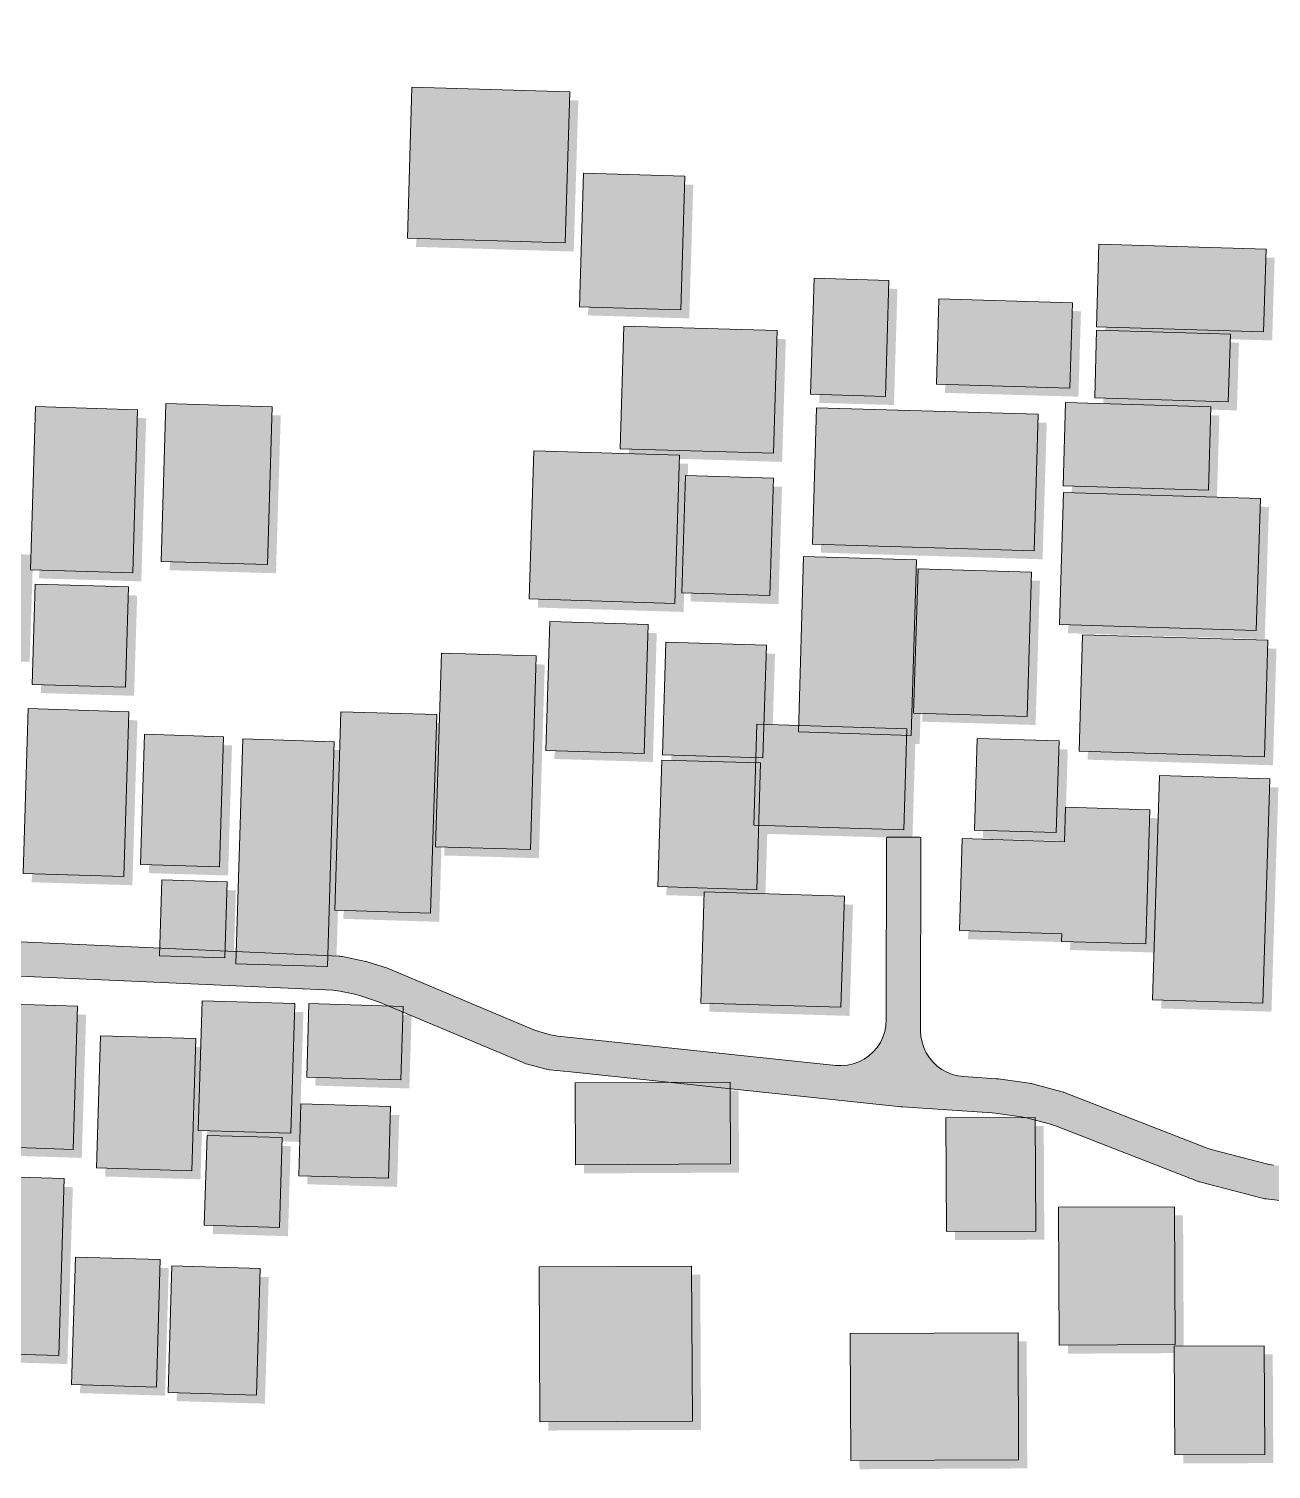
# Model space of a CAD drawing. Header units: metres. Extents: x 305909 to 307171, y 9156037 to 9156671.
# Drawn here: x 306959 to 307067.5, y 9156505.7 to 9156631.5 of the extents above; entities that cross this region are included whole.
import ezdxf

# ---------------------------------------------------------------- set-up
doc = ezdxf.new("R2010")
doc.units = ezdxf.units.M
for name, color, linetype, lineweight, true_color in [('B-BAYANGAN', 7, 'Continuous', 0, 0x76786c), ('J-PERKERASAN_JALAN', 7, 'Continuous', 9, 0x989896), ('K-BANGUNAN_LUAR_TAPAK', 7, 'Continuous', 9, 0xdedede)]:
    doc.layers.add(name, color=color, linetype=linetype, lineweight=lineweight, true_color=true_color)

msp = doc.modelspace()

# ---------------------------------------------------------------- hatches: boundary and pattern name
at = {"layer": 'B-BAYANGAN', "true_color": 0x76786c}
h = msp.add_hatch(color=8, dxfattribs=at)
h.dxf.hatch_style = 1
h.paths.add_polyline_path([(307007, 9156625.27), (307006.6, 9156612.06), (306992.83, 9156612.47), (306993.22, 9156625.68), (307007, 9156625.27)])
h = msp.add_hatch(color=8, dxfattribs=at)
h.dxf.hatch_style = 1
h.paths.add_polyline_path([(307017.04, 9156617.9), (307016.69, 9156606.22), (307007.85, 9156606.48), (307008.2, 9156618.16), (307017.04, 9156617.9)])
h = msp.add_hatch(color=8, dxfattribs=at)
h.dxf.hatch_style = 1
h.paths.add_polyline_path([(307067.82, 9156611.51), (307067.6, 9156604.29), (307053, 9156604.73), (307053.21, 9156611.95), (307067.82, 9156611.51)])
h = msp.add_hatch(color=8, dxfattribs=at)
h.dxf.hatch_style = 1
h.paths.add_polyline_path([(307028.34, 9156608.98), (307034.87, 9156608.79), (307034.57, 9156598.65), (307028.04, 9156598.84), (307028.34, 9156608.98)])
h = msp.add_hatch(color=8, dxfattribs=at)
h.dxf.hatch_style = 1
h.paths.add_polyline_path([(307050.9, 9156606.84), (307050.68, 9156599.38), (307039.03, 9156599.71), (307039.25, 9156607.19), (307050.9, 9156606.84)])
h = msp.add_hatch(color=8, dxfattribs=at)
h.dxf.hatch_style = 1
h.paths.add_polyline_path([(307025.12, 9156604.4), (307024.8, 9156593.68), (307011.41, 9156594.08), (307011.74, 9156604.8), (307025.12, 9156604.4)])
h = msp.add_hatch(color=8, dxfattribs=at)
h.dxf.hatch_style = 1
h.paths.add_polyline_path([(307064.7, 9156604.1), (307064.52, 9156598.18), (307052.85, 9156598.53), (307053.02, 9156604.45), (307064.7, 9156604.1)])
h = msp.add_hatch(color=8, dxfattribs=at)
h.dxf.hatch_style = 1
h.paths.add_polyline_path([(306981.01, 9156597.74), (306980.59, 9156583.95), (306971.31, 9156584.22), (306971.73, 9156598.03), (306981.01, 9156597.74)])
h = msp.add_hatch(color=8, dxfattribs=at)
h.dxf.hatch_style = 1
h.paths.add_polyline_path([(307062.99, 9156597.74), (307062.78, 9156590.45), (307050.09, 9156590.83), (307050.31, 9156598.12), (307062.99, 9156597.74)])
h = msp.add_hatch(color=8, dxfattribs=at)
h.dxf.hatch_style = 1
h.paths.add_polyline_path([(306969.26, 9156597.49), (306968.83, 9156583.24), (306959.9, 9156583.5), (306960.33, 9156597.76), (306969.26, 9156597.49)])
h = msp.add_hatch(color=8, dxfattribs=at)
h.dxf.hatch_style = 1
h.paths.add_polyline_path([(307047.91, 9156597.09), (307047.55, 9156585.17), (307028.19, 9156585.75), (307028.56, 9156597.66), (307047.91, 9156597.09)])
h = msp.add_hatch(color=8, dxfattribs=at)
h.dxf.hatch_style = 1
h.paths.add_polyline_path([(307016.59, 9156593.51), (307016.19, 9156580.57), (307003.47, 9156580.95), (307003.86, 9156593.89), (307016.59, 9156593.51)])
h = msp.add_hatch(color=8, dxfattribs=at)
h.dxf.hatch_style = 1
h.paths.add_polyline_path([(307024.79, 9156591.51), (307024.48, 9156581.25), (307016.8, 9156581.49), (307017.11, 9156591.74), (307024.79, 9156591.51)])
h = msp.add_hatch(color=8, dxfattribs=at)
h.dxf.hatch_style = 1
h.paths.add_polyline_path([(307067.32, 9156589.74), (307066.96, 9156578.19), (307049.77, 9156578.71), (307050.12, 9156590.26), (307067.32, 9156589.74)])
h = msp.add_hatch(color=8, dxfattribs=at)
h.dxf.hatch_style = 1
h.paths.add_polyline_path([(306959.38, 9156585.57), (306959.08, 9156576.21), (306948.7, 9156576.52), (306948.99, 9156585.88), (306959.38, 9156585.57)])
h = msp.add_hatch(color=8, dxfattribs=at)
h.dxf.hatch_style = 1
h.paths.add_polyline_path([(307037.28, 9156584.36), (307036.81, 9156569.03), (307026.97, 9156569.33), (307027.42, 9156584.65), (307037.28, 9156584.36)])
h = msp.add_hatch(color=8, dxfattribs=at)
h.dxf.hatch_style = 1
h.paths.add_polyline_path([(307047.32, 9156583.29), (307046.94, 9156570.69), (307037.03, 9156570.98), (307037.42, 9156583.58), (307047.32, 9156583.29)])
h = msp.add_hatch(color=8, dxfattribs=at)
h.dxf.hatch_style = 1
h.paths.add_polyline_path([(306968.47, 9156582), (306968.2, 9156573.24), (306960.06, 9156573.48), (306960.32, 9156582.24), (306968.47, 9156582)])
h = msp.add_hatch(color=8, dxfattribs=at)
h.dxf.hatch_style = 1
h.paths.add_polyline_path([(307013.85, 9156578.71), (307013.51, 9156567.46), (307004.91, 9156567.72), (307005.25, 9156578.97), (307013.85, 9156578.71)])
h = msp.add_hatch(color=8, dxfattribs=at)
h.dxf.hatch_style = 1
h.paths.add_polyline_path([(307067.98, 9156577.36), (307067.67, 9156567.17), (307051.49, 9156567.66), (307051.79, 9156577.83), (307067.98, 9156577.36)])
h = msp.add_hatch(color=8, dxfattribs=at)
h.dxf.hatch_style = 1
h.paths.add_polyline_path([(307024.18, 9156576.92), (307023.87, 9156567.07), (307015.1, 9156567.33), (307015.39, 9156577.18), (307024.18, 9156576.92)])
h = msp.add_hatch(color=8, dxfattribs=at)
h.dxf.hatch_style = 1
h.paths.add_polyline_path([(307004.07, 9156575.97), (307003.56, 9156559.05), (306995.28, 9156559.29), (306995.79, 9156576.21), (307004.07, 9156575.97)])
h = msp.add_hatch(color=8, dxfattribs=at)
h.dxf.hatch_style = 1
h.paths.add_polyline_path([(306968.49, 9156571.1), (306968.05, 9156556.69), (306959.26, 9156556.95), (306959.7, 9156571.37), (306968.49, 9156571.1)])
h = msp.add_hatch(color=8, dxfattribs=at)
h.dxf.hatch_style = 1
h.paths.add_polyline_path([(306995.38, 9156570.86), (306994.85, 9156553.49), (306986.48, 9156553.75), (306987, 9156571.1), (306995.38, 9156570.86)])
h = msp.add_hatch(color=8, dxfattribs=at)
h.dxf.hatch_style = 1
h.paths.add_polyline_path([(306976.75, 9156568.91), (306976.41, 9156557.54), (306969.5, 9156557.75), (306969.85, 9156569.13), (306976.75, 9156568.91)])
h = msp.add_hatch(color=8, dxfattribs=at)
h.dxf.hatch_style = 1
h.paths.add_polyline_path([(307036.45, 9156569.61), (307036.18, 9156560.79), (307023.07, 9156561.19), (307023.34, 9156570.01), (307036.45, 9156569.61)])
h = msp.add_hatch(color=8, dxfattribs=at)
h.dxf.hatch_style = 1
h.paths.add_polyline_path([(306986.44, 9156568.48), (306985.83, 9156548.83), (306977.83, 9156549.07), (306978.44, 9156568.72), (306986.44, 9156568.48)])
h = msp.add_hatch(color=8, dxfattribs=at)
h.dxf.hatch_style = 1
h.paths.add_polyline_path([(307049.75, 9156568.55), (307049.5, 9156560.55), (307042.34, 9156560.76), (307042.58, 9156568.76), (307049.75, 9156568.55)])
h = msp.add_hatch(color=8, dxfattribs=at)
h.dxf.hatch_style = 1
h.paths.add_polyline_path([(307023.67, 9156566.63), (307023.33, 9156555.55), (307014.69, 9156555.82), (307015.04, 9156566.88), (307023.67, 9156566.63)])
h = msp.add_hatch(color=8, dxfattribs=at)
h.dxf.hatch_style = 1
h.paths.add_polyline_path([(307068.14, 9156565.23), (307067.54, 9156545.64), (307057.91, 9156545.92), (307058.51, 9156565.52), (307068.14, 9156565.23)])
h = msp.add_hatch(color=8, dxfattribs=at)
h.dxf.hatch_style = 1
h.paths.add_polyline_path([(307050.21, 9156559.73), (307050.31, 9156562.76), (307057.67, 9156562.54), (307057.31, 9156550.81), (307049.95, 9156551.03), (307049.97, 9156551.7), (307041.04, 9156551.97), (307041.29, 9156560.01), (307050.21, 9156559.73)])
h = msp.add_hatch(color=8, dxfattribs=at)
h.dxf.hatch_style = 1
h.paths.add_polyline_path([(306977.09, 9156556.24), (306976.88, 9156549.6), (306971.18, 9156549.77), (306971.38, 9156556.42), (306977.09, 9156556.24)])
h = msp.add_hatch(color=8, dxfattribs=at)
h.dxf.hatch_style = 1
h.paths.add_polyline_path([(307030.99, 9156554.99), (307030.69, 9156545.27), (307018.44, 9156545.64), (307018.74, 9156555.36), (307030.99, 9156554.99)])
h = msp.add_hatch(color=8, dxfattribs=at)
h.dxf.hatch_style = 1
h.paths.add_polyline_path([(306964.01, 9156545.38), (306963.63, 9156532.86), (306957.95, 9156533.04), (306958.33, 9156545.56), (306964.01, 9156545.38)])
h = msp.add_hatch(color=8, dxfattribs=at)
h.dxf.hatch_style = 1
h.paths.add_polyline_path([(306982.99, 9156545.6), (306982.64, 9156534.26), (306974.56, 9156534.51), (306974.9, 9156545.85), (306982.99, 9156545.6)])
h = msp.add_hatch(color=8, dxfattribs=at)
h.dxf.hatch_style = 1
h.paths.add_polyline_path([(306992.44, 9156545.34), (306992.24, 9156538.93), (306984.03, 9156539.18), (306984.22, 9156545.59), (306992.44, 9156545.34)])
h = msp.add_hatch(color=8, dxfattribs=at)
h.dxf.hatch_style = 1
h.paths.add_polyline_path([(306974.35, 9156542.55), (306974, 9156530.99), (306965.68, 9156531.24), (306966.03, 9156542.79), (306974.35, 9156542.55)])
h = msp.add_hatch(color=8, dxfattribs=at)
h.dxf.hatch_style = 1
h.paths.add_polyline_path([(307021, 9156538.73), (307021.04, 9156531.58), (307007.51, 9156531.51), (307007.48, 9156538.67), (307021, 9156538.73)])
h = msp.add_hatch(color=8, dxfattribs=at)
h.dxf.hatch_style = 1
h.paths.add_polyline_path([(306991.36, 9156536.6), (306991.17, 9156530.33), (306983.33, 9156530.56), (306983.52, 9156536.83), (306991.36, 9156536.6)])
h = msp.add_hatch(color=8, dxfattribs=at)
h.dxf.hatch_style = 1
h.paths.add_polyline_path([(307047.65, 9156535.65), (307047.7, 9156525.71), (307039.9, 9156525.68), (307039.85, 9156535.6), (307047.65, 9156535.65)])
h = msp.add_hatch(color=8, dxfattribs=at)
h.dxf.hatch_style = 1
h.paths.add_polyline_path([(306981.88, 9156533.89), (306981.64, 9156526.02), (306975.08, 9156526.23), (306975.32, 9156534.08), (306981.88, 9156533.89)])
h = msp.add_hatch(color=8, dxfattribs=at)
h.dxf.hatch_style = 1
h.paths.add_polyline_path([(306962.85, 9156530.3), (306962.37, 9156514.85), (306954.29, 9156515.09), (306954.76, 9156530.55), (306962.85, 9156530.3)])
h = msp.add_hatch(color=8, dxfattribs=at)
h.dxf.hatch_style = 1
h.paths.add_polyline_path([(307059.82, 9156527.84), (307059.88, 9156515.81), (307049.76, 9156515.76), (307049.7, 9156527.8), (307059.82, 9156527.84)])
h = msp.add_hatch(color=8, dxfattribs=at)
h.dxf.hatch_style = 1
h.paths.add_polyline_path([(306971.23, 9156523.24), (306970.9, 9156512.09), (306963.48, 9156512.31), (306963.82, 9156523.45), (306971.23, 9156523.24)])
h = msp.add_hatch(color=8, dxfattribs=at)
h.dxf.hatch_style = 1
h.paths.add_polyline_path([(306979.96, 9156522.45), (306979.63, 9156511.39), (306971.92, 9156511.61), (306972.26, 9156522.68), (306979.96, 9156522.45)])
h = msp.add_hatch(color=8, dxfattribs=at)
h.dxf.hatch_style = 1
h.paths.add_polyline_path([(307017.65, 9156522.65), (307017.72, 9156509.1), (307004.39, 9156509.04), (307004.32, 9156522.58), (307017.65, 9156522.65)])
h = msp.add_hatch(color=8, dxfattribs=at)
h.dxf.hatch_style = 1
h.paths.add_polyline_path([(307046.16, 9156516.84), (307046.21, 9156505.73), (307031.56, 9156505.66), (307031.5, 9156516.77), (307046.16, 9156516.84)])
h = msp.add_hatch(color=8, dxfattribs=at)
h.dxf.hatch_style = 1
h.paths.add_polyline_path([(307067.65, 9156515.7), (307067.7, 9156506.2), (307059.85, 9156506.16), (307059.8, 9156515.66), (307067.65, 9156515.7)])
at = {"layer": 'J-PERKERASAN_JALAN', "true_color": 0xa8a8a6}
h = msp.add_hatch(color=253, dxfattribs=at)
h.dxf.hatch_style = 1
h.paths.add_polyline_path([(306944.74, 9156552.16), (306957.59, 9156551.78), (306957.62, 9156551.78), (306986.09, 9156550.49), (306986.16, 9156550.48), (306986.32, 9156550.47), (306986.4, 9156550.45), (306988.31, 9156550.06), (306988.41, 9156550.03), (306988.46, 9156550.02), (306988.56, 9156549.99), (306990.32, 9156549.43), (306990.4, 9156549.4), (306990.44, 9156549.39), (306990.53, 9156549.35), (307003.11, 9156544.05), (307003.63, 9156543.87), (307004.57, 9156543.62), (307005.19, 9156543.51), (307006.61, 9156543.36), (307029.48, 9156540.95), (307030, 9156540.93), (307030.51, 9156540.97), (307031.01, 9156541.08), (307031.5, 9156541.26), (307031.96, 9156541.49), (307032.38, 9156541.78), (307032.76, 9156542.13), (307033.1, 9156542.52), (307033.38, 9156542.95), (307033.61, 9156543.41), (307033.77, 9156543.9), (307033.87, 9156544.4), (307033.9, 9156544.92), (307033.93, 9156560.75), (307033.94, 9156560.88), (307034.07, 9156560.88), (307036.8, 9156560.88), (307036.93, 9156560.87), (307036.93, 9156560.75), (307036.9, 9156543.97), (307036.93, 9156543.47), (307037.03, 9156542.98), (307037.18, 9156542.5), (307037.39, 9156542.04), (307037.66, 9156541.62), (307037.98, 9156541.23), (307038.34, 9156540.89), (307038.75, 9156540.59), (307039.19, 9156540.35), (307039.65, 9156540.16), (307040.14, 9156540.04), (307040.64, 9156539.97), (307043.51, 9156539.78), (307043.58, 9156539.78), (307043.62, 9156539.77), (307043.69, 9156539.76), (307046.37, 9156539.39), (307046.49, 9156539.37), (307046.54, 9156539.36), (307046.66, 9156539.33), (307049.25, 9156538.65), (307049.36, 9156538.62), (307049.42, 9156538.6), (307049.53, 9156538.56), (307061.92, 9156533.72), (307062.38, 9156533.57), (307067.21, 9156532.32), (307067.72, 9156532.23), (307076.35, 9156531.18), (307076.8, 9156531.16), (307097.86, 9156531), (307098.52, 9156531.05), (307105.38, 9156532.15), (307105.87, 9156532.26), (307106.33, 9156532.42), (307106.78, 9156532.65), (307109.22, 9156534.09), (307109.59, 9156534.33), (307116.3, 9156539.34), (307116.37, 9156539.39), (307116.52, 9156539.48), (307116.6, 9156539.52), (307119.56, 9156541), (307119.64, 9156541.04), (307119.79, 9156541.1), (307119.92, 9156541.13), (307120.07, 9156541.16), (307120.16, 9156541.18), (307125.95, 9156541.77), (307126.08, 9156541.78), (307126.32, 9156541.78), (307126.44, 9156541.77), (307130.73, 9156541.16), (307131.26, 9156541.12), (307131.79, 9156541.15), (307132.31, 9156541.25), (307132.81, 9156541.42), (307133.29, 9156541.65), (307133.73, 9156541.95), (307134.12, 9156542.3), (307134.47, 9156542.69), (307134.77, 9156543.14), (307135, 9156543.61), (307135.16, 9156544.12), (307135.26, 9156544.64), (307135.29, 9156545.17), (307134.87, 9156579.59), (307134.87, 9156579.7), (307132.84, 9156631.28), (307132.84, 9156631.4), (307132.96, 9156631.41), (307135.7, 9156631.52), (307135.82, 9156631.52), (307135.83, 9156631.4), (307137.87, 9156579.75), (307137.87, 9156579.73), (307137.87, 9156579.71), (307137.87, 9156579.69), (307138.31, 9156543.45), (307138.35, 9156542.94), (307138.45, 9156542.44), (307138.62, 9156541.96), (307138.85, 9156541.5), (307139.13, 9156541.07), (307139.46, 9156540.69), (307139.85, 9156540.35), (307140, 9156540.24), (307140, 9156536.77), (307136.67, 9156537.29), (307136.62, 9156537.29), (307126.63, 9156538.71), (307126.14, 9156538.75), (307125.65, 9156538.73), (307121.42, 9156538.29), (307120.94, 9156538.21), (307120.48, 9156538.08), (307120.04, 9156537.89), (307118.34, 9156537.04), (307117.73, 9156536.67), (307111.18, 9156531.78), (307111.09, 9156531.71), (307111.05, 9156531.68), (307110.96, 9156531.63), (307107.44, 9156529.56), (307107.36, 9156529.52), (307107.21, 9156529.45), (307107.08, 9156529.4), (307106.93, 9156529.36), (307106.83, 9156529.34), (307098.58, 9156528.02), (307098.5, 9156528.01), (307098.34, 9156527.99), (307098.25, 9156527.99), (307076.52, 9156528.16), (307076.41, 9156528.16), (307076.35, 9156528.17), (307076.24, 9156528.18), (307067.07, 9156529.28), (307066.94, 9156529.3), (307066.87, 9156529.32), (307066.74, 9156529.35), (307061.37, 9156530.73), (307061.25, 9156530.76), (307061.19, 9156530.78), (307061.08, 9156530.82), (307048.68, 9156535.67), (307048.24, 9156535.82), (307046.15, 9156536.36), (307045.69, 9156536.46), (307043.44, 9156536.77), (307043.15, 9156536.8), (307035.31, 9156537.32), (307035.27, 9156537.32), (307035.25, 9156537.32), (307035.21, 9156537.33), (307006.32, 9156540.38), (307006.31, 9156540.38), (307004.49, 9156540.57), (307004.41, 9156540.58), (307004.26, 9156540.61), (307004.18, 9156540.62), (307002.56, 9156541.05), (307002.43, 9156541.09), (307002.36, 9156541.12), (307002.23, 9156541.17), (306989.55, 9156546.51), (306989.21, 9156546.63), (306987.88, 9156547.06), (306987.47, 9156547.17), (306986.18, 9156547.43), (306985.55, 9156547.51), (306957.54, 9156548.78), (306957.47, 9156548.78), (306944.69, 9156549.16), (306944.61, 9156549.16), (306932.52, 9156549.26), (306932.48, 9156549.26), (306932.46, 9156549.26), (306932.42, 9156549.27), (306920.16, 9156549.87), (306920.1, 9156549.87), (306897.12, 9156550.63), (306896.6, 9156550.61), (306896.08, 9156550.53), (306895.57, 9156550.37), (306895.09, 9156550.15), (306894.65, 9156549.87), (306894.24, 9156549.53), (306893.88, 9156549.15), (306893.58, 9156548.72), (306893.33, 9156548.25), (306893.15, 9156547.75), (306893.04, 9156547.24), (306892.99, 9156546.71), (306893.01, 9156547.72), (306893.15, 9156552.27), (306893.32, 9156557.75), (306893.33, 9156557.23), (306893.42, 9156556.71), (306893.57, 9156556.21), (306893.79, 9156555.74), (306894.06, 9156555.29), (306894.4, 9156554.89), (306894.78, 9156554.53), (306895.2, 9156554.23), (306895.66, 9156553.98), (306896.15, 9156553.8), (306896.66, 9156553.68), (306897.18, 9156553.63), (306920.23, 9156552.87), (306920.25, 9156552.86), (306932.47, 9156552.27), (306932.63, 9156552.26), (306944.68, 9156552.16), (306944.7, 9156552.16), (306944.74, 9156552.16)])
at = {"layer": 'K-BANGUNAN_LUAR_TAPAK', "true_color": 0xececea}
h = msp.add_hatch(color=7, dxfattribs=at)
h.dxf.hatch_style = 1
h.paths.add_polyline_path([(307006.25, 9156626.02), (307005.85, 9156612.81), (306992.08, 9156613.22), (306992.47, 9156626.43), (307006.25, 9156626.02)])
h = msp.add_hatch(color=7, dxfattribs=at)
h.dxf.hatch_style = 1
h.paths.add_polyline_path([(307016.29, 9156618.65), (307015.94, 9156606.97), (307007.1, 9156607.23), (307007.45, 9156618.91), (307016.29, 9156618.65)])
h = msp.add_hatch(color=7, dxfattribs=at)
h.dxf.hatch_style = 1
h.paths.add_polyline_path([(307067.07, 9156612.26), (307066.85, 9156605.04), (307052.25, 9156605.48), (307052.46, 9156612.7), (307067.07, 9156612.26)])
h = msp.add_hatch(color=7, dxfattribs=at)
h.dxf.hatch_style = 1
h.paths.add_polyline_path([(307027.59, 9156609.73), (307034.12, 9156609.54), (307033.82, 9156599.4), (307027.29, 9156599.59), (307027.59, 9156609.73)])
h = msp.add_hatch(color=7, dxfattribs=at)
h.dxf.hatch_style = 1
h.paths.add_polyline_path([(307050.15, 9156607.59), (307049.93, 9156600.13), (307038.28, 9156600.46), (307038.5, 9156607.94), (307050.15, 9156607.59)])
h = msp.add_hatch(color=7, dxfattribs=at)
h.dxf.hatch_style = 1
h.paths.add_polyline_path([(307024.37, 9156605.15), (307024.05, 9156594.43), (307010.66, 9156594.83), (307010.99, 9156605.55), (307024.37, 9156605.15)])
h = msp.add_hatch(color=7, dxfattribs=at)
h.dxf.hatch_style = 1
h.paths.add_polyline_path([(307063.95, 9156604.85), (307063.77, 9156598.93), (307052.1, 9156599.28), (307052.27, 9156605.2), (307063.95, 9156604.85)])
h = msp.add_hatch(color=7, dxfattribs=at)
h.dxf.hatch_style = 1
h.paths.add_polyline_path([(306968.51, 9156598.24), (306968.08, 9156583.99), (306959.15, 9156584.25), (306959.58, 9156598.51), (306968.51, 9156598.24)])
h = msp.add_hatch(color=7, dxfattribs=at)
h.dxf.hatch_style = 1
h.paths.add_polyline_path([(306980.26, 9156598.49), (306979.84, 9156584.7), (306970.56, 9156584.97), (306970.98, 9156598.78), (306980.26, 9156598.49)])
h = msp.add_hatch(color=7, dxfattribs=at)
h.dxf.hatch_style = 1
h.paths.add_polyline_path([(307047.16, 9156597.84), (307046.8, 9156585.92), (307027.44, 9156586.5), (307027.81, 9156598.41), (307047.16, 9156597.84)])
h = msp.add_hatch(color=7, dxfattribs=at)
h.dxf.hatch_style = 1
h.paths.add_polyline_path([(307062.24, 9156598.49), (307062.03, 9156591.2), (307049.34, 9156591.58), (307049.56, 9156598.87), (307062.24, 9156598.49)])
h = msp.add_hatch(color=7, dxfattribs=at)
h.dxf.hatch_style = 1
h.paths.add_polyline_path([(307015.84, 9156594.26), (307015.44, 9156581.32), (307002.72, 9156581.7), (307003.11, 9156594.64), (307015.84, 9156594.26)])
h = msp.add_hatch(color=7, dxfattribs=at)
h.dxf.hatch_style = 1
h.paths.add_polyline_path([(307024.04, 9156592.26), (307023.73, 9156582), (307016.05, 9156582.24), (307016.36, 9156592.49), (307024.04, 9156592.26)])
h = msp.add_hatch(color=7, dxfattribs=at)
h.dxf.hatch_style = 1
h.paths.add_polyline_path([(307066.57, 9156590.49), (307066.21, 9156578.94), (307049.02, 9156579.46), (307049.37, 9156591.01), (307066.57, 9156590.49)])
h = msp.add_hatch(color=7, dxfattribs=at)
h.dxf.hatch_style = 1
h.paths.add_polyline_path([(307036.53, 9156585.11), (307036.06, 9156569.78), (307026.22, 9156570.08), (307026.67, 9156585.4), (307036.53, 9156585.11)])
h = msp.add_hatch(color=7, dxfattribs=at)
h.dxf.hatch_style = 1
h.paths.add_polyline_path([(307046.57, 9156584.04), (307046.19, 9156571.44), (307036.28, 9156571.73), (307036.67, 9156584.33), (307046.57, 9156584.04)])
h = msp.add_hatch(color=7, dxfattribs=at)
h.dxf.hatch_style = 1
h.paths.add_polyline_path([(306967.72, 9156582.75), (306967.45, 9156573.99), (306959.31, 9156574.23), (306959.57, 9156582.99), (306967.72, 9156582.75)])
h = msp.add_hatch(color=7, dxfattribs=at)
h.dxf.hatch_style = 1
h.paths.add_polyline_path([(307013.1, 9156579.46), (307012.76, 9156568.21), (307004.16, 9156568.47), (307004.5, 9156579.72), (307013.1, 9156579.46)])
h = msp.add_hatch(color=7, dxfattribs=at)
h.dxf.hatch_style = 1
h.paths.add_polyline_path([(307023.43, 9156577.67), (307023.12, 9156567.82), (307014.35, 9156568.08), (307014.64, 9156577.93), (307023.43, 9156577.67)])
h = msp.add_hatch(color=7, dxfattribs=at)
h.dxf.hatch_style = 1
h.paths.add_polyline_path([(307067.23, 9156578.11), (307066.92, 9156567.92), (307050.74, 9156568.41), (307051.04, 9156578.58), (307067.23, 9156578.11)])
h = msp.add_hatch(color=7, dxfattribs=at)
h.dxf.hatch_style = 1
h.paths.add_polyline_path([(307003.32, 9156576.72), (307002.81, 9156559.8), (306994.53, 9156560.04), (306995.04, 9156576.96), (307003.32, 9156576.72)])
h = msp.add_hatch(color=7, dxfattribs=at)
h.dxf.hatch_style = 1
h.paths.add_polyline_path([(306967.74, 9156571.85), (306967.3, 9156557.44), (306958.51, 9156557.7), (306958.95, 9156572.12), (306967.74, 9156571.85)])
h = msp.add_hatch(color=7, dxfattribs=at)
h.dxf.hatch_style = 1
h.paths.add_polyline_path([(306994.63, 9156571.61), (306994.1, 9156554.24), (306985.73, 9156554.5), (306986.25, 9156571.85), (306994.63, 9156571.61)])
h = msp.add_hatch(color=7, dxfattribs=at)
h.dxf.hatch_style = 1
h.paths.add_polyline_path([(307035.7, 9156570.36), (307035.43, 9156561.54), (307022.32, 9156561.94), (307022.59, 9156570.76), (307035.7, 9156570.36)])
h = msp.add_hatch(color=7, dxfattribs=at)
h.dxf.hatch_style = 1
h.paths.add_polyline_path([(306976, 9156569.66), (306975.66, 9156558.29), (306968.75, 9156558.5), (306969.1, 9156569.88), (306976, 9156569.66)])
h = msp.add_hatch(color=7, dxfattribs=at)
h.dxf.hatch_style = 1
h.paths.add_polyline_path([(306985.69, 9156569.23), (306985.08, 9156549.58), (306977.08, 9156549.82), (306977.69, 9156569.47), (306985.69, 9156569.23)])
h = msp.add_hatch(color=7, dxfattribs=at)
h.dxf.hatch_style = 1
h.paths.add_polyline_path([(307049, 9156569.3), (307048.75, 9156561.3), (307041.59, 9156561.51), (307041.83, 9156569.51), (307049, 9156569.3)])
h = msp.add_hatch(color=7, dxfattribs=at)
h.dxf.hatch_style = 1
h.paths.add_polyline_path([(307022.92, 9156567.38), (307022.58, 9156556.3), (307013.94, 9156556.57), (307014.29, 9156567.63), (307022.92, 9156567.38)])
h = msp.add_hatch(color=7, dxfattribs=at)
h.dxf.hatch_style = 1
h.paths.add_polyline_path([(307067.39, 9156565.98), (307066.79, 9156546.39), (307057.16, 9156546.67), (307057.76, 9156566.27), (307067.39, 9156565.98)])
h = msp.add_hatch(color=7, dxfattribs=at)
h.dxf.hatch_style = 1
h.paths.add_polyline_path([(307049.46, 9156560.48), (307049.56, 9156563.51), (307056.92, 9156563.29), (307056.56, 9156551.56), (307049.2, 9156551.78), (307049.22, 9156552.45), (307040.29, 9156552.72), (307040.54, 9156560.76), (307049.46, 9156560.48)])
h = msp.add_hatch(color=7, dxfattribs=at)
h.dxf.hatch_style = 1
h.paths.add_polyline_path([(306976.34, 9156556.99), (306976.13, 9156550.35), (306970.43, 9156550.52), (306970.63, 9156557.17), (306976.34, 9156556.99)])
h = msp.add_hatch(color=7, dxfattribs=at)
h.dxf.hatch_style = 1
h.paths.add_polyline_path([(307030.24, 9156555.74), (307029.94, 9156546.02), (307017.69, 9156546.39), (307017.99, 9156556.11), (307030.24, 9156555.74)])
h = msp.add_hatch(color=7, dxfattribs=at)
h.dxf.hatch_style = 1
h.paths.add_polyline_path([(306963.26, 9156546.13), (306962.88, 9156533.61), (306957.2, 9156533.79), (306957.58, 9156546.31), (306963.26, 9156546.13)])
h = msp.add_hatch(color=7, dxfattribs=at)
h.dxf.hatch_style = 1
h.paths.add_polyline_path([(306982.24, 9156546.35), (306981.89, 9156535.01), (306973.81, 9156535.26), (306974.15, 9156546.6), (306982.24, 9156546.35)])
h = msp.add_hatch(color=7, dxfattribs=at)
h.dxf.hatch_style = 1
h.paths.add_polyline_path([(306991.69, 9156546.09), (306991.49, 9156539.68), (306983.28, 9156539.93), (306983.47, 9156546.34), (306991.69, 9156546.09)])
h = msp.add_hatch(color=7, dxfattribs=at)
h.dxf.hatch_style = 1
h.paths.add_polyline_path([(306973.6, 9156543.3), (306973.25, 9156531.74), (306964.93, 9156531.99), (306965.28, 9156543.54), (306973.6, 9156543.3)])
h = msp.add_hatch(color=7, dxfattribs=at)
h.dxf.hatch_style = 1
h.paths.add_polyline_path([(307020.25, 9156539.48), (307020.29, 9156532.33), (307006.76, 9156532.26), (307006.73, 9156539.42), (307020.25, 9156539.48)])
h = msp.add_hatch(color=7, dxfattribs=at)
h.dxf.hatch_style = 1
h.paths.add_polyline_path([(306990.61, 9156537.35), (306990.42, 9156531.08), (306982.58, 9156531.31), (306982.77, 9156537.58), (306990.61, 9156537.35)])
h = msp.add_hatch(color=7, dxfattribs=at)
h.dxf.hatch_style = 1
h.paths.add_polyline_path([(307046.9, 9156536.4), (307046.95, 9156526.46), (307039.15, 9156526.43), (307039.1, 9156536.35), (307046.9, 9156536.4)])
h = msp.add_hatch(color=7, dxfattribs=at)
h.dxf.hatch_style = 1
h.paths.add_polyline_path([(306981.13, 9156534.64), (306980.89, 9156526.77), (306974.33, 9156526.98), (306974.57, 9156534.83), (306981.13, 9156534.64)])
h = msp.add_hatch(color=7, dxfattribs=at)
h.dxf.hatch_style = 1
h.paths.add_polyline_path([(306962.1, 9156531.05), (306961.62, 9156515.6), (306953.54, 9156515.84), (306954.01, 9156531.3), (306962.1, 9156531.05)])
h = msp.add_hatch(color=7, dxfattribs=at)
h.dxf.hatch_style = 1
h.paths.add_polyline_path([(307059.07, 9156528.59), (307059.13, 9156516.56), (307049.01, 9156516.51), (307048.95, 9156528.55), (307059.07, 9156528.59)])
h = msp.add_hatch(color=7, dxfattribs=at)
h.dxf.hatch_style = 1
h.paths.add_polyline_path([(306970.48, 9156523.99), (306970.15, 9156512.84), (306962.73, 9156513.06), (306963.07, 9156524.2), (306970.48, 9156523.99)])
h = msp.add_hatch(color=7, dxfattribs=at)
h.dxf.hatch_style = 1
h.paths.add_polyline_path([(306979.21, 9156523.2), (306978.88, 9156512.14), (306971.17, 9156512.36), (306971.51, 9156523.43), (306979.21, 9156523.2)])
h = msp.add_hatch(color=7, dxfattribs=at)
h.dxf.hatch_style = 1
h.paths.add_polyline_path([(307016.9, 9156523.4), (307016.97, 9156509.85), (307003.64, 9156509.79), (307003.57, 9156523.33), (307016.9, 9156523.4)])
h = msp.add_hatch(color=7, dxfattribs=at)
h.dxf.hatch_style = 1
h.paths.add_polyline_path([(307045.41, 9156517.59), (307045.46, 9156506.48), (307030.81, 9156506.41), (307030.75, 9156517.52), (307045.41, 9156517.59)])
h = msp.add_hatch(color=7, dxfattribs=at)
h.dxf.hatch_style = 1
h.paths.add_polyline_path([(307066.9, 9156516.45), (307066.95, 9156506.95), (307059.1, 9156506.91), (307059.05, 9156516.41), (307066.9, 9156516.45)])

# ---------------------------------------------------------------- linework, layer by layer
at = {"layer": 'J-PERKERASAN_JALAN', "color": 8, "lineweight": 13, "true_color": 0x787876}
for points in [[(306957.62, 9156551.78), (306986.09, 9156550.49), (306986.16, 9156550.48), (306986.32, 9156550.47), (306986.4, 9156550.45), (306988.31, 9156550.06), (306988.41, 9156550.03), (306988.46, 9156550.02), (306988.56, 9156549.99), (306990.32, 9156549.43), (306990.4, 9156549.4), (306990.44, 9156549.39), (306990.53, 9156549.35), (307003.11, 9156544.05), (307003.63, 9156543.87), (307004.57, 9156543.62), (307005.19, 9156543.51), (307006.61, 9156543.36), (307029.48, 9156540.95), (307030, 9156540.93), (307030.51, 9156540.97), (307031.01, 9156541.08), (307031.5, 9156541.26), (307031.96, 9156541.49), (307032.38, 9156541.78), (307032.76, 9156542.13), (307033.1, 9156542.52), (307033.38, 9156542.95), (307033.61, 9156543.41), (307033.77, 9156543.9), (307033.87, 9156544.4), (307033.9, 9156544.92), (307033.93, 9156560.75), (307033.94, 9156560.88), (307034.07, 9156560.88), (307036.8, 9156560.88), (307036.93, 9156560.87), (307036.93, 9156560.75), (307036.9, 9156543.97), (307036.93, 9156543.47), (307037.03, 9156542.98), (307037.18, 9156542.5), (307037.39, 9156542.04), (307037.66, 9156541.62), (307037.98, 9156541.23), (307038.34, 9156540.89), (307038.75, 9156540.59), (307039.19, 9156540.35), (307039.65, 9156540.16), (307040.14, 9156540.04), (307040.64, 9156539.97), (307043.51, 9156539.78), (307043.58, 9156539.78), (307043.62, 9156539.77), (307043.69, 9156539.76), (307046.37, 9156539.39), (307046.49, 9156539.37), (307046.54, 9156539.36), (307046.66, 9156539.33), (307049.25, 9156538.65), (307049.36, 9156538.62), (307049.42, 9156538.6), (307049.53, 9156538.56), (307061.92, 9156533.72), (307062.38, 9156533.57), (307067.21, 9156532.32), (307067.72, 9156532.23)], [(307076.24, 9156528.18), (307067.07, 9156529.28), (307066.94, 9156529.3), (307066.87, 9156529.32), (307066.74, 9156529.35), (307061.37, 9156530.73), (307061.25, 9156530.76), (307061.19, 9156530.78), (307061.08, 9156530.82), (307048.68, 9156535.67), (307048.24, 9156535.82), (307046.15, 9156536.36), (307045.69, 9156536.46), (307043.44, 9156536.77), (307043.15, 9156536.8), (307035.31, 9156537.32), (307035.27, 9156537.32), (307035.25, 9156537.32), (307035.21, 9156537.33), (307006.32, 9156540.38), (307006.31, 9156540.38), (307004.49, 9156540.57), (307004.41, 9156540.58), (307004.26, 9156540.61), (307004.18, 9156540.62), (307002.56, 9156541.05), (307002.43, 9156541.09), (307002.36, 9156541.12), (307002.23, 9156541.17), (306989.55, 9156546.51), (306989.21, 9156546.63), (306987.88, 9156547.06), (306987.47, 9156547.17), (306986.18, 9156547.43), (306985.55, 9156547.51), (306957.54, 9156548.78)]]:
    msp.add_lwpolyline(points, dxfattribs=at)
at = {"layer": 'K-BANGUNAN_LUAR_TAPAK', "color": 253, "lineweight": 9, "true_color": 0xb0b0ae}
for points in [[(307006.25, 9156626.02), (307005.85, 9156612.81), (306992.08, 9156613.22), (306992.47, 9156626.43), (307006.25, 9156626.02)], [(307016.29, 9156618.65), (307015.94, 9156606.97), (307007.1, 9156607.23), (307007.45, 9156618.91), (307016.29, 9156618.65)], [(307067.07, 9156612.26), (307066.85, 9156605.04), (307052.25, 9156605.48), (307052.46, 9156612.7), (307067.07, 9156612.26)], [(307027.59, 9156609.73), (307034.12, 9156609.54), (307033.82, 9156599.4), (307027.29, 9156599.59), (307027.59, 9156609.73)], [(307050.15, 9156607.59), (307049.93, 9156600.13), (307038.28, 9156600.46), (307038.5, 9156607.94), (307050.15, 9156607.59)], [(307024.37, 9156605.15), (307024.05, 9156594.43), (307010.66, 9156594.83), (307010.99, 9156605.55), (307024.37, 9156605.15)], [(307063.95, 9156604.85), (307063.77, 9156598.93), (307052.1, 9156599.28), (307052.27, 9156605.2), (307063.95, 9156604.85)], [(306968.51, 9156598.24), (306968.08, 9156583.99), (306959.15, 9156584.25), (306959.58, 9156598.51), (306968.51, 9156598.24)], [(306980.26, 9156598.49), (306979.84, 9156584.7), (306970.56, 9156584.97), (306970.98, 9156598.78), (306980.26, 9156598.49)], [(307047.16, 9156597.84), (307046.8, 9156585.92), (307027.44, 9156586.5), (307027.81, 9156598.41), (307047.16, 9156597.84)], [(307062.24, 9156598.49), (307062.03, 9156591.2), (307049.34, 9156591.58), (307049.56, 9156598.87), (307062.24, 9156598.49)], [(307015.84, 9156594.26), (307015.44, 9156581.32), (307002.72, 9156581.7), (307003.11, 9156594.64), (307015.84, 9156594.26)], [(307024.04, 9156592.26), (307023.73, 9156582), (307016.05, 9156582.24), (307016.36, 9156592.49), (307024.04, 9156592.26)], [(307066.57, 9156590.49), (307066.21, 9156578.94), (307049.02, 9156579.46), (307049.37, 9156591.01), (307066.57, 9156590.49)], [(307036.53, 9156585.11), (307036.06, 9156569.78), (307026.22, 9156570.08), (307026.67, 9156585.4), (307036.53, 9156585.11)], [(307046.57, 9156584.04), (307046.19, 9156571.44), (307036.28, 9156571.73), (307036.67, 9156584.33), (307046.57, 9156584.04)], [(306967.72, 9156582.75), (306967.45, 9156573.99), (306959.31, 9156574.23), (306959.57, 9156582.99), (306967.72, 9156582.75)], [(307013.1, 9156579.46), (307012.76, 9156568.21), (307004.16, 9156568.47), (307004.5, 9156579.72), (307013.1, 9156579.46)], [(307023.43, 9156577.67), (307023.12, 9156567.82), (307014.35, 9156568.08), (307014.64, 9156577.93), (307023.43, 9156577.67)], [(307067.23, 9156578.11), (307066.92, 9156567.92), (307050.74, 9156568.41), (307051.04, 9156578.58), (307067.23, 9156578.11)], [(307003.32, 9156576.72), (307002.81, 9156559.8), (306994.53, 9156560.04), (306995.04, 9156576.96), (307003.32, 9156576.72)], [(306967.74, 9156571.85), (306967.3, 9156557.44), (306958.51, 9156557.7), (306958.95, 9156572.12), (306967.74, 9156571.85)], [(306994.63, 9156571.61), (306994.1, 9156554.24), (306985.73, 9156554.5), (306986.25, 9156571.85), (306994.63, 9156571.61)], [(307035.7, 9156570.36), (307035.43, 9156561.54), (307022.32, 9156561.94), (307022.59, 9156570.76), (307035.7, 9156570.36)], [(306976, 9156569.66), (306975.66, 9156558.29), (306968.75, 9156558.5), (306969.1, 9156569.88), (306976, 9156569.66)], [(306985.69, 9156569.23), (306985.08, 9156549.58), (306977.08, 9156549.82), (306977.69, 9156569.47), (306985.69, 9156569.23)], [(307049, 9156569.3), (307048.75, 9156561.3), (307041.59, 9156561.51), (307041.83, 9156569.51), (307049, 9156569.3)], [(307022.92, 9156567.38), (307022.58, 9156556.3), (307013.94, 9156556.57), (307014.29, 9156567.63), (307022.92, 9156567.38)], [(307067.39, 9156565.98), (307066.79, 9156546.39), (307057.16, 9156546.67), (307057.76, 9156566.27), (307067.39, 9156565.98)], [(307049.46, 9156560.48), (307049.56, 9156563.51), (307056.92, 9156563.29), (307056.56, 9156551.56), (307049.2, 9156551.78), (307049.22, 9156552.45), (307040.29, 9156552.72), (307040.54, 9156560.76), (307049.46, 9156560.48)], [(306976.34, 9156556.99), (306976.13, 9156550.35), (306970.43, 9156550.52), (306970.63, 9156557.17), (306976.34, 9156556.99)], [(307030.24, 9156555.74), (307029.94, 9156546.02), (307017.69, 9156546.39), (307017.99, 9156556.11), (307030.24, 9156555.74)], [(306963.26, 9156546.13), (306962.88, 9156533.61), (306957.2, 9156533.79), (306957.58, 9156546.31), (306963.26, 9156546.13)], [(306982.24, 9156546.35), (306981.89, 9156535.01), (306973.81, 9156535.26), (306974.15, 9156546.6), (306982.24, 9156546.35)], [(306991.69, 9156546.09), (306991.49, 9156539.68), (306983.28, 9156539.93), (306983.47, 9156546.34), (306991.69, 9156546.09)], [(306973.6, 9156543.3), (306973.25, 9156531.74), (306964.93, 9156531.99), (306965.28, 9156543.54), (306973.6, 9156543.3)], [(307020.25, 9156539.48), (307020.29, 9156532.33), (307006.76, 9156532.26), (307006.73, 9156539.42), (307020.25, 9156539.48)], [(306990.61, 9156537.35), (306990.42, 9156531.08), (306982.58, 9156531.31), (306982.77, 9156537.58), (306990.61, 9156537.35)], [(307046.9, 9156536.4), (307046.95, 9156526.46), (307039.15, 9156526.43), (307039.1, 9156536.35), (307046.9, 9156536.4)], [(306981.13, 9156534.64), (306980.89, 9156526.77), (306974.33, 9156526.98), (306974.57, 9156534.83), (306981.13, 9156534.64)], [(306962.1, 9156531.05), (306961.62, 9156515.6), (306953.54, 9156515.84), (306954.01, 9156531.3), (306962.1, 9156531.05)], [(307059.07, 9156528.59), (307059.13, 9156516.56), (307049.01, 9156516.51), (307048.95, 9156528.55), (307059.07, 9156528.59)], [(306970.48, 9156523.99), (306970.15, 9156512.84), (306962.73, 9156513.06), (306963.07, 9156524.2), (306970.48, 9156523.99)], [(306979.21, 9156523.2), (306978.88, 9156512.14), (306971.17, 9156512.36), (306971.51, 9156523.43), (306979.21, 9156523.2)], [(307016.9, 9156523.4), (307016.97, 9156509.85), (307003.64, 9156509.79), (307003.57, 9156523.33), (307016.9, 9156523.4)], [(307045.41, 9156517.59), (307045.46, 9156506.48), (307030.81, 9156506.41), (307030.75, 9156517.52), (307045.41, 9156517.59)], [(307066.9, 9156516.45), (307066.95, 9156506.95), (307059.1, 9156506.91), (307059.05, 9156516.41), (307066.9, 9156516.45)]]:
    msp.add_lwpolyline(points, close=True, dxfattribs=at)

doc.saveas('drawing.dxf')
